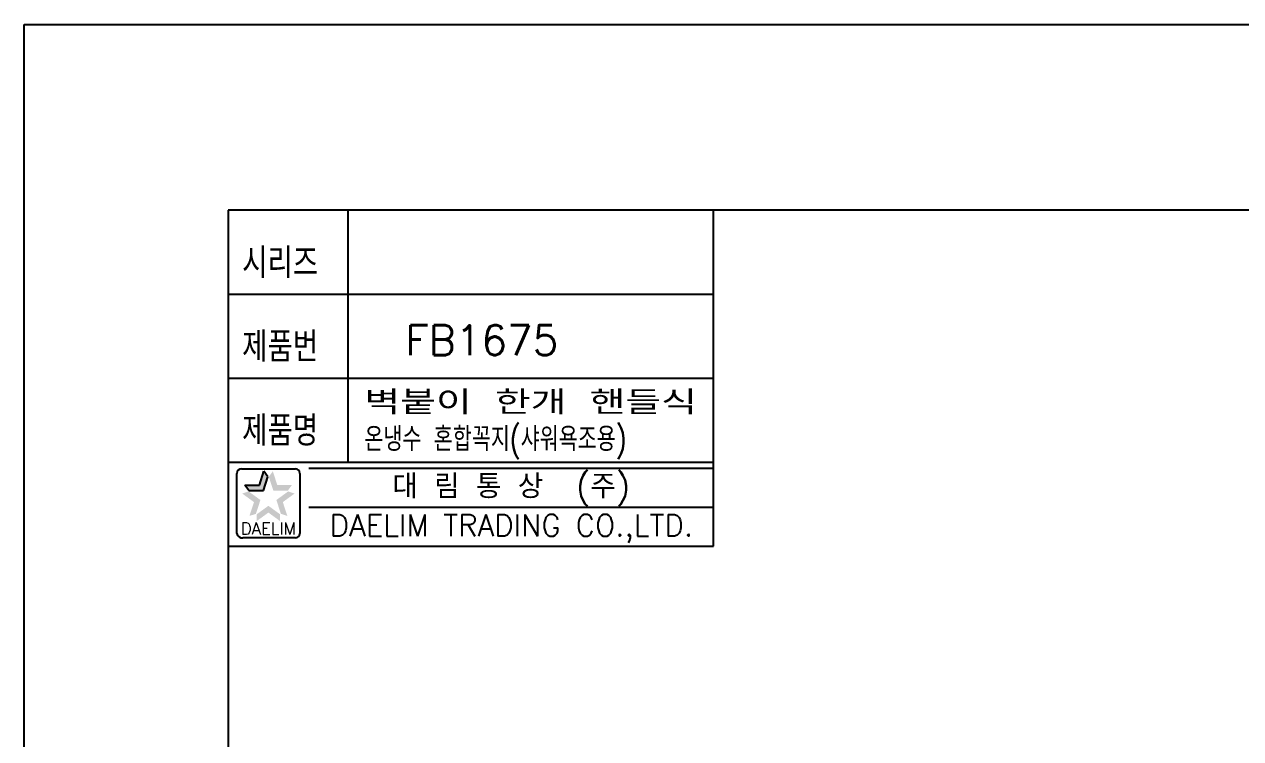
# Model space of a CAD drawing. Extents: x -6207 to -5787, y -4608 to -3937.
# Drawn here: x -6207 to -6004, y -4056.4 to -3937.3 of the extents above; entities that cross this region are included whole.
import ezdxf
from ezdxf.enums import TextEntityAlignment as Align

# ---------------------------------------------------------------- set-up
doc = ezdxf.new("R2010")
doc.units = 0
doc.header["$LTSCALE"] = 7
doc.layers.get('0').update_dxf_attribs({"color": 2, "linetype": 'CONTINUOUS'})
doc.layers.add('D', color=2, linetype='CONTINUOUS')
doc.styles.add('GHS', font='ROMANS.shx', dxfattribs={"bigfont": 'GHS.shx'})
doc.styles.add('ROMANS', font='romans', dxfattribs={"bigfont": 'GHS.shx'})

msp = doc.modelspace()

# ---------------------------------------------------------------- linework, layer by layer
at = {"color": 4}
for p, q in [((-5797.9666, -3968.34396), (-6172.9666, -3968.34396)), ((-6172.9666, -3968.34396), (-6172.9666, -4593.9516)), ((-6091.9666, -4024.34396), (-6091.9666, -3968.34396))]:
    msp.add_line(p, q, dxfattribs=at)
at = {"color": 7}
for p, q in [((-6172.9666, -3968.34396), (-6172.9666, -4024.34396)), ((-6152.9666, -3968.34396), (-6152.9666, -4010.34396)), ((-6172.9666, -3982.34396), (-6091.9666, -3982.34396)), ((-6172.9666, -3996.34396), (-6091.9666, -3996.34396)), ((-6172.9666, -4010.34396), (-6091.9666, -4010.34396)), ((-6172.9666, -4024.34396), (-6091.9666, -4024.34396))]:
    msp.add_line(p, q, dxfattribs=at)
at = {"color": 2, "linetype": 'Continuous'}
for p, q in [((-6171.48911, -4022.20943), (-6171.48911, -4012.20943)), ((-6170.73911, -4011.45943), (-6161.73911, -4011.45943)), ((-6160.98911, -4012.20943), (-6160.98911, -4022.20943)), ((-6159.4666, -4011.34396), (-6091.9666, -4011.34396)), ((-6159.4666, -4017.84396), (-6091.9666, -4017.84396)), ((-6161.73911, -4022.95943), (-6170.48911, -4022.95943))]:
    msp.add_line(p, q, dxfattribs=at)
at = {"color": 2}
for p, q in [((-6167.72746, -4014.16089), (-6166.97809, -4011.85457)), ((-6166.31299, -4012.77), (-6166.97809, -4011.85457)), ((-6170.15247, -4014.16089), (-6167.72746, -4014.16089)), ((-6169.48737, -4015.07632), (-6170.15247, -4014.16089)), ((-6167.06236, -4015.07632), (-6166.31299, -4012.77)), ((-6169.48737, -4015.07632), (-6167.06236, -4015.07632))]:
    msp.add_line(p, q, dxfattribs=at)
at = {"color": 2, "linetype": 'Continuous'}
for centre, radius, start, end in [((-6170.73911, -4012.20943), 0.75, 90, 180), ((-6161.73911, -4012.20943), 0.75, 0, 90), ((-6170.61411, -4022.08443), 0.88388, 188.1301024, 278.1301024), ((-6161.73911, -4022.20943), 0.75, 270, 0)]:
    msp.add_arc(centre, radius, start, end, dxfattribs=at)
at = {"color": 2}
for points in [[(-6167.72746, -4014.16089), (-6167.06236, -4015.07632), (-6166.97809, -4011.85457), (-6166.31299, -4012.77)], [(-6165.50012, -4011.85457), (-6166.16522, -4012.77), (-6164.75075, -4014.16089), (-6165.41586, -4015.07632)], [(-6170.15247, -4014.16089), (-6169.48737, -4015.07632), (-6167.72746, -4014.16089), (-6167.06236, -4015.07632)], [(-6164.75075, -4014.16089), (-6165.41586, -4015.07632), (-6162.32574, -4014.16089), (-6162.99084, -4015.07632)], [(-6168.64731, -4016.9919), (-6167.57115, -4016.64224), (-6170.60918, -4015.56652), (-6169.53303, -4015.21685)], [(-6169.39668, -4019.29823), (-6168.32052, -4018.94856), (-6168.64731, -4016.9919), (-6167.57115, -4016.64224)], [(-6161.86903, -4015.56652), (-6162.94518, -4015.21685), (-6163.8309, -4016.9919), (-6164.90706, -4016.64224)], [(-6163.8309, -4016.9919), (-6164.90706, -4016.64224), (-6163.08153, -4019.29823), (-6164.15769, -4018.94856)], [(-6166.23911, -4018.74157), (-6166.23911, -4017.61003), (-6168.20098, -4020.16695), (-6168.20098, -4019.03541)], [(-6164.27723, -4020.16695), (-6164.27723, -4019.03541), (-6166.23911, -4018.74157), (-6166.23911, -4017.61003)]]:
    msp.add_solid(points, dxfattribs=at)
at = {"layer": 'D'}
msp.add_lwpolyline([(-6206.9666, -3937.34396), (-5786.9666, -3937.34396), (-5786.9666, -4607.9516), (-6206.9666, -4607.9516)], close=True, dxfattribs=at)

# ---------------------------------------------------------------- texts
at = {"color": 7, "linetype": 'Continuous'}
for s, height, style, p in [('대 림 통 상  (주)', 4, 'GHS', (-6125.70625, -4014.64886)), ('DAELIM TRADING CO.,LTD.', 3.6, 'ROMANS', (-6125.70625, -4021.41621))]:
    msp.add_text(s, height=height, dxfattribs=dict(at, style=style)).set_placement(p, align=Align.MIDDLE)
at = {"color": 2, "linetype": 'Continuous', "style": 'ROMANS'}
msp.add_text('DAELIM', height=2, dxfattribs=at).set_placement((-6166.23911, -4022.40943), align=Align.CENTER)
at = {"layer": 'D', "style": 'GHS'}
for s, height, width, p in [('시리즈', 5, 0.8, (-6170.62623, -3979.61457)), ('제품번', 5, 0.8, (-6170.62623, -3993.61457)), ('제품명', 5, 0.8, (-6170.62623, -4007.61457)), ('온냉수 혼합꼭지(샤워욕조용)', 4, 0.75, (-6150.21857, -4008.49868))]:
    msp.add_text(s, height=height, dxfattribs=dict(at, width=width)).set_placement(p)
at = {"layer": 'D', "color": 7, "style": 'GHS'}
msp.add_text('FB1675', height=5, dxfattribs=at).set_placement((-6143.35765, -3992.49895))
at = {"layer": 'D', "style": 'GHS', "width": 1.105852}
msp.add_text('벽붙이 한개 핸들식', height=4, dxfattribs=at).set_placement((-6150.21857, -4002.37939), (-6094.72938, -4002.37939), align=Align.FIT)

doc.saveas('drawing.dxf')
